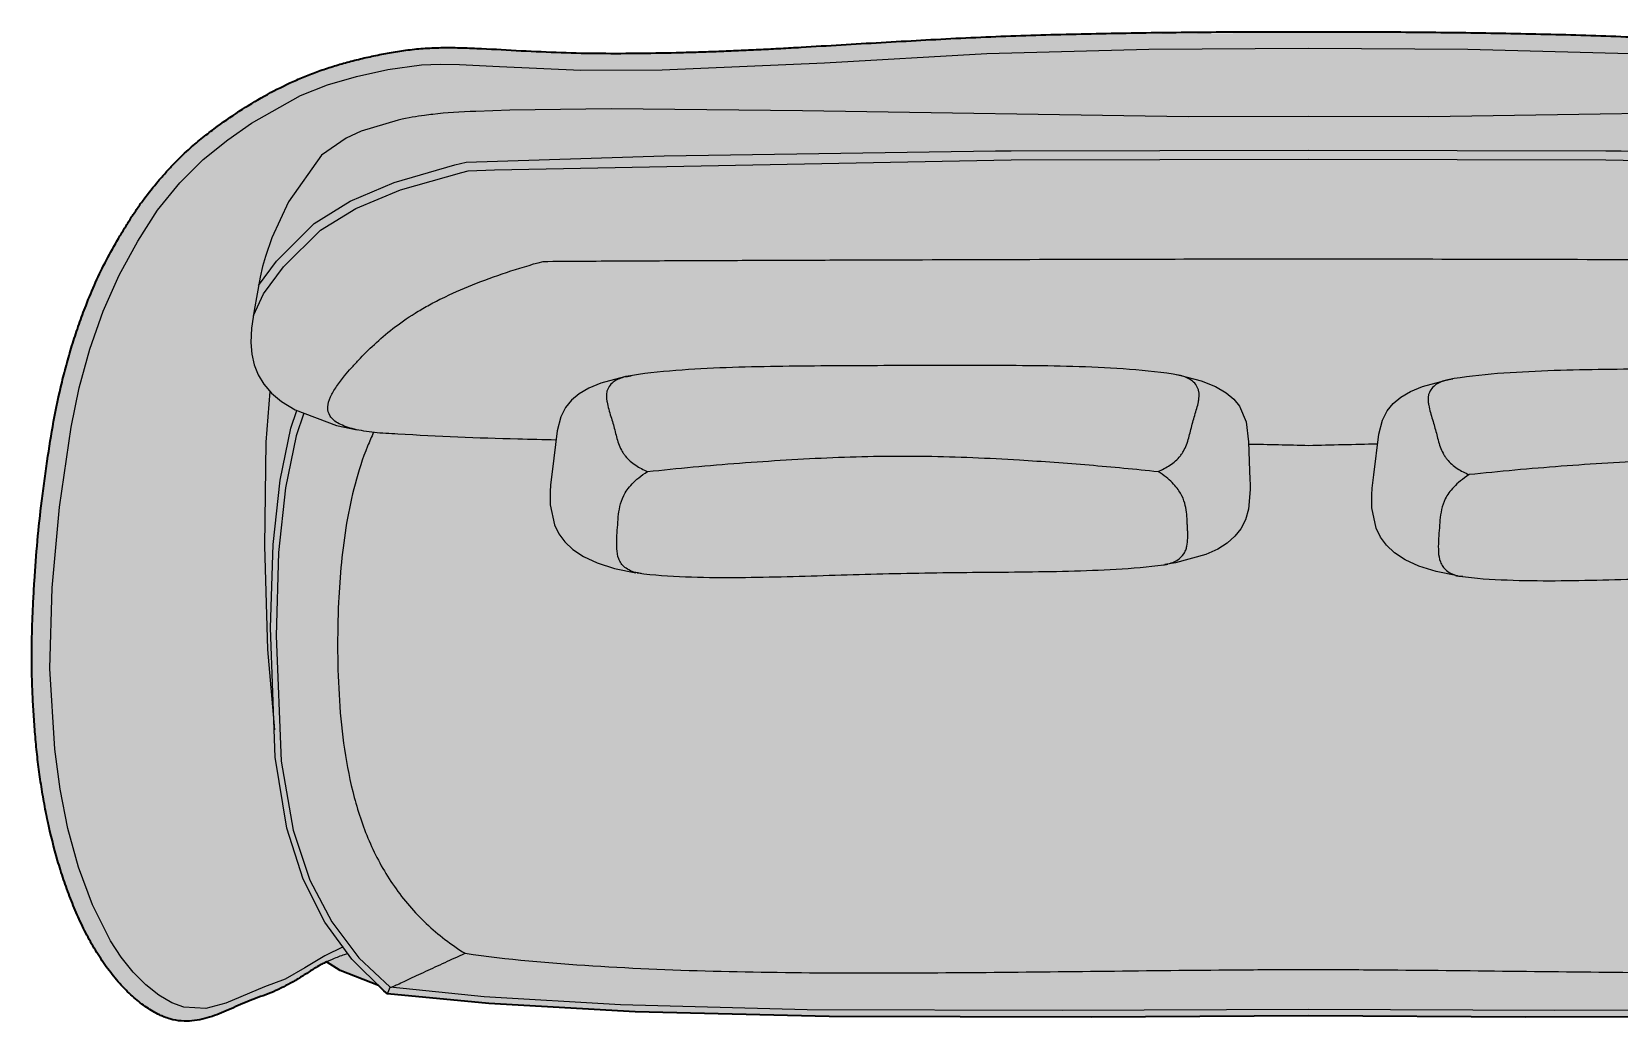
# Model space of a CAD drawing. Header units: millimetres. Extents: x -121 to 4952, y -1411 to 879.
# Drawn here: x 2683 to 4093, y -1351 to -473 of the extents above; entities that cross this region are included whole.
import ezdxf

# ---------------------------------------------------------------- set-up
doc = ezdxf.new("R2010")
doc.units = ezdxf.units.MM
doc.layers.add('Blocks', color=7, linetype='Continuous')
doc.layers.add('Blocks$Fill', color=7, linetype='Continuous', true_color=0xffffff)
doc.layers.add('Blocks$Inner', color=7, linetype='Continuous', lineweight=25, true_color=0x007f00)
doc.layers.add('Blocks$Outline', color=7, linetype='Continuous', lineweight=35, true_color=0xff3f3f)

# ---------------------------------------------------------------- blocks, each defined once
blk = doc.blocks.new('Favn Sofa Top')
at = {"layer": 'Blocks$Fill'}
blk.add_hatch(color=256, dxfattribs=at).paths.add_polyline_path([(93.9, -416), (92.3, -415.2), (90.7, -414.4), (89.3, -413.7), (87.9, -413), (86.5, -412.2), (85.1, -411.3), (82.3, -409.5), (79.4, -407.6), (76.6, -405.5), (73.7, -403.3), (70.9, -401), (68.1, -398.6), (65.2, -395.9), (62.4, -393.2), (59.6, -390.3), (56.8, -387.3), (54.1, -384.2), (51.4, -381), (48.8, -377.6), (46.2, -374.2), (43.6, -370.7), (41.2, -367.1), (38.7, -363.4), (36.4, -359.7), (34.1, -355.9), (31.9, -352.1), (29.7, -348.2), (27.6, -344.3), (23.7, -336.3), (20, -328.2), (16.4, -320), (13.1, -311.7), (10, -303.4), (7, -295), (4.2, -286.5), (1.6, -278), (-0.8, -269.4), (-3, -260.7), (-5.1, -252), (-7.1, -243.3), (-10.5, -225.8), (-13.4, -208.2), (-15.8, -190.4), (-17.7, -172.7), (-19.1, -154.9), (-20.2, -137), (-21, -119.1), (-21.3, -101.3), (-21.2, -83.5), (-20, -47.8), (-19, -29.9), (-16.2, 5.7), (-12.4, 41.2), (-7.6, 76.6), (-4.9, 94.3), (-1.9, 111.9), (1.6, 129.4), (5.5, 146.8), (10, 164.1), (15.1, 181.2), (20.7, 198.1), (23.7, 206.5), (26.8, 214.8), (31, 225.1), (35.4, 235.3), (40.1, 245.3), (45.1, 255.1), (50.3, 264.8), (55.7, 274.2), (61.1, 283.4), (66.7, 292.4), (72.4, 301), (75.4, 305.3), (78.4, 309.4), (81.5, 313.5), (84.7, 317.5), (91.2, 325.4), (97.7, 332.8), (104.3, 340), (111, 346.7), (114.4, 350), (117.9, 353.2), (123.5, 358.1), (129.2, 362.9), (135, 367.4), (140.7, 371.7), (152, 379.8), (163.1, 387.3), (174.1, 394.3), (185.2, 400.8), (190.8, 403.9), (196.5, 406.9), (202.2, 409.7), (208, 412.5), (213.9, 415.1), (219.8, 417.7), (225.8, 420.1), (231.9, 422.4), (238.1, 424.6), (244.4, 426.6), (250.8, 428.6), (257.3, 430.4), (270.7, 433.8), (284.4, 436.9), (298.4, 439.6), (305.6, 440.7), (313, 441.8), (320.5, 442.6), (328.3, 443.3), (336.2, 443.7), (344.3, 443.9), (352.6, 443.9), (361.1, 443.8), (448.9, 439.5), (484.4, 438.8), (519.9, 438.9), (608.9, 441.5), (875.3, 455.1), (1172.7, 457.9), (1350.6, 455.1), (1670.3, 439.6), (1706, 438.9), (1741.5, 438.8), (1777, 439.5), (1864.8, 443.8), (1873.3, 443.9), (1881.6, 443.9), (1889.7, 443.7), (1897.6, 443.3), (1905.4, 442.6), (1913, 441.8), (1920.3, 440.7), (1927.5, 439.6), (1941.5, 436.9), (1955.2, 433.8), (1968.6, 430.4), (1975.1, 428.6), (1981.5, 426.6), (1987.8, 424.6), (1994, 422.4), (2000.1, 420.1), (2006.1, 417.7), (2012.1, 415.1), (2017.9, 412.5), (2023.7, 409.7), (2029.4, 406.9), (2035.1, 403.9), (2040.7, 400.8), (2051.8, 394.3), (2062.8, 387.3), (2073.9, 379.8), (2085.2, 371.7), (2090.9, 367.4), (2096.7, 362.9), (2102.4, 358.1), (2105.3, 355.7), (2108.1, 353.2), (2111.5, 350), (2114.9, 346.7), (2121.6, 340), (2128.2, 332.8), (2134.8, 325.4), (2141.2, 317.5), (2144.4, 313.5), (2147.5, 309.4), (2150.5, 305.3), (2153.5, 301), (2159.2, 292.4), (2164.8, 283.4), (2170.2, 274.2), (2175.6, 264.8), (2180.8, 255.1), (2185.8, 245.3), (2190.5, 235.3), (2194.9, 225.1), (2199.1, 214.8), (2202.2, 206.5), (2205.2, 198.1), (2210.9, 181.2), (2215.9, 164.1), (2220.4, 146.8), (2224.3, 129.4), (2227.8, 111.9), (2230.8, 94.3), (2236, 58.9), (2238.3, 41.2), (2242.1, 5.7), (2244.9, -29.9), (2246.7, -65.6), (2247.2, -83.5), (2247.3, -101.3), (2246.9, -119.1), (2246.2, -137), (2245.1, -154.9), (2243.6, -172.7), (2241.7, -190.4), (2239.3, -208.2), (2236.4, -225.8), (2233, -243.3), (2231.1, -252), (2229, -260.7), (2226.7, -269.4), (2224.3, -278), (2221.7, -286.5), (2218.9, -295), (2215.9, -303.4), (2212.8, -311.7), (2209.5, -320), (2206, -328.2), (2202.2, -336.3), (2198.3, -344.3), (2196.2, -348.2), (2194, -352.1), (2191.8, -355.9), (2189.5, -359.7), (2187.2, -363.4), (2184.8, -367.1), (2182.3, -370.7), (2179.7, -374.2), (2177.2, -377.6), (2174.5, -381), (2171.8, -384.2), (2169.1, -387.3), (2166.3, -390.3), (2163.5, -393.2), (2160.7, -395.9), (2157.9, -398.6), (2155, -401), (2152.2, -403.3), (2149.3, -405.5), (2146.5, -407.6), (2143.7, -409.5), (2140.8, -411.3), (2139.4, -412.2), (2138, -413), (2136.6, -413.7), (2135.2, -414.4), (2133.9, -415.1), (2132.5, -415.7), (2131.1, -416.3), (2129.8, -416.9), (2128.5, -417.4), (2127.1, -417.9), (2125.8, -418.3), (2124.5, -418.7), (2123.2, -419.1), (2121.9, -419.4), (2120.6, -419.7), (2119.3, -419.9), (2118.1, -420.1), (2116.8, -420.3), (2115.6, -420.5), (2114.4, -420.6), (2113.2, -420.7), (2111.9, -420.7), (2110.7, -420.7), (2109.6, -420.7), (2108.4, -420.7), (2107.2, -420.7), (2106, -420.6), (2104.9, -420.5), (2103.7, -420.4), (2102.6, -420.2), (2100.3, -419.9), (2098.1, -419.5), (2095.8, -419.1), (2093.6, -418.5), (2091.4, -417.9), (2089.3, -417.3), (2087.1, -416.6), (2085, -415.9), (2082.8, -415.1), (2078.6, -413.4), (2057.4, -404.1), (2053, -402.3), (2039.4, -397.3), (2034.8, -395.6), (2032.5, -394.6), (2030.3, -393.6), (2028, -392.6), (2025.3, -391.2), (2023.4, -390.2), (2021.6, -389.2), (1996.5, -374.6), (1985.3, -368.3), (1973.2, -375.7), (1939.3, -389), (1934.5, -393.8), (1931.2, -396.5), (1841.1, -405.2), (1711, -412.5), (1538.7, -416.7), (687.2, -416.7), (514.9, -412.5), (384.8, -405.2), (294.7, -396.5), (291.4, -393.8), (286.6, -389), (252.7, -375.7), (240.4, -368.2), (236.3, -370.2), (230.8, -373.4), (217.5, -381.8), (213, -384.5), (210.8, -385.8), (208.5, -387.1), (200.6, -391.2), (200.1, -391.5), (197.9, -392.6), (195.6, -393.6), (193.4, -394.6), (191.1, -395.6), (186.5, -397.3), (172.9, -402.3), (168.5, -404.1), (147.3, -413.4), (143.1, -415.1), (140.9, -415.9), (138.8, -416.6), (136.6, -417.3), (134.5, -417.9), (132.3, -418.5), (130.1, -419.1), (127.9, -419.5), (125.6, -419.9), (123.3, -420.2), (122.2, -420.4), (121, -420.5), (119.9, -420.6), (118.7, -420.7), (117.5, -420.7), (116.4, -420.7), (115.2, -420.7), (114, -420.7), (112.8, -420.7), (111.5, -420.6), (110.3, -420.5), (109.1, -420.3), (107.8, -420.1), (106.6, -419.9), (105.3, -419.7), (104, -419.4), (102.7, -419.1), (101.4, -418.7), (100.1, -418.3), (98.8, -417.9), (97.5, -417.4), (96.1, -416.9), (95.1, -416.5), (94.1, -416)], flags=0)
at = {"layer": 'Blocks$Inner'}
for p, q in [((506.1, 151.6), (511.1, 152.5)), ((998.9, 152.7), (994.1, 153.6)), ((1236.1, 148.8), (1241.1, 149.7)), ((520, -23.1), (516.6, -22.6)), ((982.6, -15.7), (984.7, -15.4)), ((1250, -25.9), (1246.6, -25.5)), ((208.5, -387.1), (200.6, -391.2)), ((294.7, -396.5), (297, -390.7)), ((89, -413.8), (94.1, -416))]:
    blk.add_line(p, q, dxfattribs=at)
for points in [[(255.2, -354.9), (239, -362.7), (221.3, -373.5), (203.9, -383.4), (185.5, -390.3), (151.1, -404.9), (133.4, -409.5), (113.8, -408.4), (103, -404.4), (91.6, -397.7), (80.1, -388.6), (68.8, -377.3), (58.2, -363.9), (48.6, -349.3), (32.7, -317.5), (20.3, -284.1), (10.8, -249.7), (3.9, -214.6), (-0.9, -179.1), (-5.2, -107.5), (-3.2, -35.8), (3.2, 35.8), (13.6, 106.8), (20.9, 141.8), (30.3, 176.2), (42, 209.7), (56.2, 241.9), (72.8, 272.1), (90.5, 299.5), (110.3, 323.8), (131, 344.5), (152.8, 362), (174, 376.9), (217.4, 401.2), (241.3, 410.7), (267.2, 418.3), (294.9, 424.4), (325, 428.5), (341.5, 429.2), (358.6, 429), (394.2, 427.2), (466.4, 423.9), (538.8, 424), (683.1, 430.4), (827.1, 438.5), (971.2, 442.4), (1113, 443.3), (1254.7, 442.4), (1398.8, 438.5)], [(1562.5, 387.8), (1219.9, 382.3), (1113, 382.8), (1006, 382.3), (663.4, 387.8), (493.4, 389.4), (403.4, 388.3), (373.3, 387.2)], [(304.2, 379.5), (271.3, 369.6), (257.9, 363.5), (236.1, 348.3), (206.7, 307), (192.1, 274.9), (186.3, 258.3), (183.8, 249.6), (181.5, 240), (176.2, 210.5), (174, 194.7), (173.4, 182.1), (174.1, 171.5), (176.2, 162.1), (179.7, 153.3), (184.8, 144.9), (191.6, 137.1), (200.7, 129.5), (212.7, 122.2), (249.4, 108.4), (267.9, 104.4)], [(180.2, 232.5), (196, 254.3), (229.7, 287.6), (261.5, 307.4), (300.8, 324.1), (354.6, 339.8), (364.7, 342.1), (540.6, 347.8), (835, 352.1), (848.7, 352.2), (1113, 352.8), (1377.2, 352.2), (1390.9, 352.1), (1685.3, 347.8), (1859.2, 342.4), (1860.4, 342.3), (1861.3, 342.1), (1871.3, 339.8), (1925.1, 324.1), (1964.5, 307.4), (1996.2, 287.6), (2029.9, 254.3), (2045.7, 232.5)], [(175.6, 205.9), (184.7, 225.1), (202.2, 249.2), (235.2, 281.8), (266.7, 301.1), (306.4, 317.5), (360.7, 333), (366.3, 334.3), (389.8, 335.3), (848.7, 344.2), (1113, 344.7), (1377.2, 344.2), (1836.1, 335.3), (1859.3, 334.4), (1865.2, 333), (1919.5, 317.5), (1959.2, 301.1), (1990.7, 281.8), (2023.8, 249.2), (2041.2, 225.1), (2050.4, 205.9)], [(505.3, 151.5), (484.3, 145.9), (473.5, 141.4), (464.9, 136.3), (458.2, 130.7), (452.8, 124.2), (448.7, 115.9), (445.5, 103.4), (441, 67.2), (439.5, 55.5), (439.2, 49.4), (439.4, 37.8), (443.1, 19.9), (447, 12), (452.4, 4.8), (459.5, -1.9), (468.9, -8.1), (481.1, -13.8), (496.3, -18.6), (515.4, -22.5)], [(999.7, 152.6), (1017.5, 148), (1030.4, 142.9), (1039.9, 137.4), (1046.8, 131.5), (1051.7, 125.3), (1057.5, 111.6), (1059.7, 93.7), (1060.6, 67.9), (1061, 60.7), (1061.1, 56), (1061.1, 51.4), (1059.6, 33.9), (1056.9, 24.4), (1052.9, 16.6), (1047.6, 9.9), (1040.8, 3.9), (1032.3, -1.5), (1021.7, -6.3), (994.7, -13.7), (985.5, -15.3)], [(1245.4, -25.3), (1226.3, -21.5), (1211.1, -16.6), (1198.9, -11), (1189.5, -4.8), (1182.4, 1.9), (1177, 9.2), (1173.1, 17.1), (1169.4, 35), (1169.2, 46.6), (1169.5, 52.7), (1171, 64.4), (1175.5, 100.5), (1178.7, 113), (1182.8, 121.3), (1188.2, 127.9), (1194.9, 133.5), (1203.5, 138.5), (1214.3, 143), (1235.3, 148.6)], [(190.3, 138.5), (186.6, 93.6), (185.5, 1.4), (188.2, -90.7), (194.2, -162.1)], [(1538.7, -416.7), (1305.9, -417.1), (1113, -416.1), (920, -417.1), (687.2, -416.7), (514.9, -412.5), (384.8, -405.2), (294.7, -396.5), (291.4, -393.8), (263, -365.6), (239.2, -332.9), (219.9, -294.7), (205.3, -249.4), (195, -186.2), (190.9, -71.4), (193.2, 2.5), (199.3, 59.8), (208.9, 106), (214.3, 121.6)], [(220.5, 119.3), (213.6, 99.2), (204, 53), (198, -4.6), (195.7, -78.4), (200.4, -189.8), (211, -251.2), (225.8, -295.4), (245.4, -332.7), (269.4, -364.4), (297, -390.7)], [(240.4, -368.2), (252.7, -375.7), (286.6, -389)], [(1928.8, -390.7), (1845.3, -399.2), (1724.1, -406.3), (1558.3, -410.6), (1331.8, -411.4), (1113, -410.5), (894.1, -411.4), (667.6, -410.6), (501.8, -406.3), (380.6, -399.2), (297.1, -390.7)]]:
    blk.add_lwpolyline(points, dxfattribs=at)
for points, knots in [([(117.9, 353.2), (121.6, 356.6), (129.2, 363), (144.6, 374.8), (163.1, 387.6), (185.1, 401.1), (204, 410.8), (219.7, 417.7), (231.9, 422.5), (244.4, 426.7), (257.2, 430.5), (270.6, 433.9), (284.4, 437), (298.3, 439.6), (310.4, 441.5), (320.5, 442.7), (328.3, 443.3), (336.2, 443.7), (346.9, 444), (361.1, 443.8), (384.1, 442.8), (413.4, 441.1), (448.9, 439.4), (484.4, 438.7), (519.9, 438.8), (549.6, 439.4), (573.4, 440.1), (591.2, 440.7), (608.9, 441.5), (626.6, 442.3), (644.3, 443.2), (668.1, 444.6), (697.7, 446.4), (733.3, 448.5), (768.7, 450.5), (804.2, 452.4), (839.7, 454), (875.3, 455.2), (910.9, 456.1), (946.5, 456.8), (982, 457.3), (1017.6, 457.7), (1053.2, 457.9), (1085, 458), (1104.9, 458), (1113, 458)], [9.8632334, 9.8632334, 9.8632334, 9.8632334, 9.8698124, 9.8763913, 9.8895492, 9.9027071, 9.915865, 9.922444, 9.9290229, 9.9356019, 9.9421808, 9.9487597, 9.9553387, 9.9619176, 9.9684966, 9.9717861, 9.9750755, 9.978365, 9.9816545, 9.9882334, 9.9948124, 10.0079703, 10.0211282, 10.0342861, 10.047444, 10.0606019, 10.0671808, 10.0737597, 10.0803387, 10.0869176, 10.0934966, 10.1000755, 10.1132334, 10.1263913, 10.1395492, 10.1527071, 10.165865, 10.1790229, 10.1921808, 10.2053387, 10.2184966, 10.2316545, 10.2448124, 10.2579703, 10.2669065, 10.2669065, 10.2669065, 10.2669065]), ([(1113, 458), (1121, 458), (1140.9, 458), (1172.7, 457.9), (1208.3, 457.7), (1243.9, 457.3), (1279.4, 456.8), (1315, 456.1), (1350.6, 455.2), (1386.2, 454), (1421.7, 452.4), (1457.2, 450.5), (1492.7, 448.5), (1528.2, 446.4), (1557.9, 444.6), (1581.7, 443.2), (1599.3, 442.3), (1617, 441.5), (1634.7, 440.7), (1652.5, 440.1), (1676.3, 439.4), (1706, 438.8), (1741.5, 438.7), (1777, 439.4), (1812.5, 441.1), (1841.8, 442.8), (1864.9, 443.8), (1879, 444), (1889.7, 443.7), (1897.6, 443.3), (1905.4, 442.7), (1915.5, 441.5), (1927.7, 439.6), (1941.5, 437), (1955.3, 433.9), (1968.7, 430.5), (1981.5, 426.7), (1994, 422.5), (2006.2, 417.7), (2021.9, 410.8), (2040.8, 401.1), (2062.8, 387.6), (2081.3, 374.8), (2096.7, 363), (2104.4, 356.6), (2108.1, 353.2)], [10.2669065, 10.2669065, 10.2669065, 10.2669065, 10.2758427, 10.2890005, 10.3021584, 10.3153163, 10.3284742, 10.3416321, 10.35479, 10.3679479, 10.3811058, 10.3942637, 10.4074216, 10.4205795, 10.4337374, 10.4403163, 10.4468953, 10.4534742, 10.4600532, 10.4666321, 10.4732111, 10.486369, 10.4995269, 10.5126848, 10.5258427, 10.5390005, 10.5455795, 10.5521584, 10.5554479, 10.5587374, 10.5620269, 10.5653163, 10.5718953, 10.5784742, 10.5850532, 10.5916321, 10.5982111, 10.60479, 10.611369, 10.6179479, 10.6311058, 10.6442637, 10.6574216, 10.6640005, 10.6705795, 10.6705795, 10.6705795, 10.6705795]), ([(373.3, 387.2), (359.5, 386.8), (346.8, 386), (335.1, 384.6), (332.6, 384.3), (322.7, 383.1), (313.7, 381.5), (304.2, 379.5)], [31, 31, 31, 31, 31.1034793, 31.1034793, 31.1034793, 31.1260325, 31.1926991, 31.1926991, 31.1926991, 31.1926991]), ([(200.6, -391.2), (200.4, -391.3), (197.3, -392.9), (191.1, -395.7), (181.9, -399), (172.8, -402.2), (164.1, -405.9), (155.7, -409.8), (144.5, -414.7), (133.2, -418.7), (121.1, -420.7), (111.6, -420.9), (103.2, -419.5), (96.1, -417), (88.9, -413.7), (79.4, -408), (69.9, -400.4), (62.4, -393.3), (56.8, -387.4), (51.4, -381), (44.4, -372), (36.2, -359.8), (27.5, -344.4), (19.8, -328.3), (13, -311.8), (6.9, -295), (-0.3, -272.3), (-6, -249.2), (-10.6, -225.8), (-13.5, -208.2), (-15.9, -190.5), (-17.8, -172.7), (-19.2, -154.9), (-20.3, -137.1), (-21.1, -119.1), (-21.4, -101.3), (-21.3, -83.6), (-20.8, -65.6), (-20, -47.8), (-18.7, -24), (-16.4, 5.7), (-13.2, 35.3), (-10.1, 59), (-6.8, 82.5), (-2.2, 111.9), (4, 141.1), (9.9, 164.1), (15, 181.3), (20.6, 198.2), (27.3, 216.3), (35.2, 235.4), (44.9, 255.3), (53.9, 271.2), (61.1, 283.5), (66.7, 292.4), (72.4, 301.1), (80.4, 312.3), (88.9, 322.9), (97.7, 332.9), (106.5, 342.4), (113.2, 349), (117.9, 353.2)], [9.0052618, 9.0052618, 9.0052618, 9.0052618, 9.0060906, 9.0203763, 9.034662, 9.0489477, 9.0632334, 9.0775191, 9.0918049, 9.1203763, 9.134662, 9.1489477, 9.1632334, 9.1703763, 9.1775191, 9.1918049, 9.2060906, 9.2132334, 9.2203763, 9.2275191, 9.234662, 9.2489477, 9.2632334, 9.2775191, 9.2918049, 9.3060906, 9.3203763, 9.3489477, 9.3632334, 9.3775191, 9.3918049, 9.4060906, 9.4203763, 9.434662, 9.4489477, 9.4632334, 9.4775191, 9.4918049, 9.5060906, 9.5203763, 9.5489477, 9.5775191, 9.5918049, 9.6060906, 9.634662, 9.6632334, 9.6775191, 9.6918049, 9.7060906, 9.7203763, 9.7382334, 9.7560906, 9.7739477, 9.7828763, 9.7918049, 9.8007334, 9.809662, 9.8275191, 9.8364477, 9.8453763, 9.8632334, 9.8632334, 9.8632334, 9.8632334]), ([(303.8, 100.7), (296.6, 100.9), (282.6, 101.8), (264.6, 104.7), (253.1, 108.7), (246.7, 112.9), (242.6, 117.7), (240.9, 124.6), (243.6, 133.6), (249.2, 142.9), (255.8, 151.5), (262.5, 159.3), (271.1, 168.6), (282.7, 180.3), (299, 194.4), (315.3, 205.8), (330.4, 214.7), (346.9, 223.3), (369.7, 233.4), (400.1, 244.4), (421.7, 251), (432.9, 254)], [0, 0, 0, 0, 0.050926, 0.101852, 0.152778, 0.178241, 0.203704, 0.25463, 0.305556, 0.356481, 0.407407, 0.444444, 0.481481, 0.555556, 0.62963, 0.703704, 0.740741, 0.777778, 0.851852, 0.925926, 1, 1, 1, 1]), ([(432.9, 254), (455.8, 254.2), (501.8, 254.5), (571, 254.8), (640.2, 255.1), (732.6, 255.4), (848, 255.8), (982.5, 256.1), (1070.8, 256.3), (1113, 256.4)], [1, 1, 1, 1, 1.05, 1.1, 1.15, 1.2, 1.3, 1.4, 1.4913323, 1.4913323, 1.4913323, 1.4913323]), ([(1113, 256.4), (1155.1, 256.3), (1243.4, 256.1), (1377.9, 255.8), (1493.4, 255.4), (1585.7, 255.1), (1654.9, 254.8), (1724.1, 254.5), (1770.1, 254.2), (1793.1, 254)], [1.4913323, 1.4913323, 1.4913323, 1.4913323, 1.5826646, 1.6826646, 1.7826646, 1.8326646, 1.8826646, 1.9326646, 1.9826646, 1.9826646, 1.9826646, 1.9826646]), ([(506.9, 151.8), (505.2, 151.4), (501.9, 150.4), (497.2, 148.3), (493.1, 145.2), (490.6, 141.5), (489.5, 138), (489.2, 135.2), (489.3, 132.2), (489.9, 128.1), (491.2, 122.7), (493.2, 116.2), (495, 110.2), (496.6, 104.3), (498.1, 98.2), (499.9, 92.3), (501.9, 87.3), (504.1, 83.7), (506.6, 80.3), (510.3, 76.5), (516.8, 71.6), (522.1, 69), (525.7, 67.4)], [0, 0, 0, 0, 0.055556, 0.111111, 0.166667, 0.222222, 0.25, 0.277778, 0.305556, 0.333333, 0.388889, 0.444444, 0.5, 0.555556, 0.611111, 0.666667, 0.722222, 0.75, 0.777778, 0.833333, 0.888889, 1, 1, 1, 1]), ([(979.3, 67.4), (983, 69), (988.3, 71.7), (994.9, 76.7), (998.6, 80.5), (1001.1, 84), (1003.2, 87.7), (1005.3, 92.7), (1007, 98.8), (1008.5, 104.8), (1010.1, 111.1), (1012, 117.3), (1013.8, 123.3), (1015.1, 128.4), (1015.7, 132.5), (1015.9, 135.6), (1015.6, 138.5), (1014.6, 142.1), (1012.1, 146), (1007.9, 149.2), (1003.2, 151.5), (999.8, 152.5), (998.1, 152.8)], [1, 1, 1, 1, 1.111111, 1.166667, 1.222222, 1.25, 1.277778, 1.333333, 1.388889, 1.444444, 1.5, 1.555556, 1.611111, 1.666667, 1.694444, 1.722222, 1.75, 1.777778, 1.833333, 1.888889, 1.944444, 2, 2, 2, 2]), ([(1236.9, 148.9), (1235.2, 148.6), (1231.9, 147.6), (1227.2, 145.5), (1223.1, 142.3), (1220.6, 138.6), (1219.5, 135.2), (1219.2, 132.3), (1219.3, 129.4), (1219.9, 125.2), (1221.2, 119.8), (1223.2, 113.4), (1225, 107.4), (1226.6, 101.4), (1228.1, 95.4), (1229.9, 89.4), (1231.9, 84.5), (1234.1, 80.8), (1236.6, 77.5), (1240.3, 73.7), (1246.8, 68.8), (1252.1, 66.1), (1255.7, 64.6)], [2, 2, 2, 2, 2.055556, 2.111111, 2.166667, 2.222222, 2.25, 2.277778, 2.305556, 2.333333, 2.388889, 2.444444, 2.5, 2.555556, 2.611111, 2.666667, 2.722222, 2.75, 2.777778, 2.833333, 2.888889, 3, 3, 3, 3]), ([(282.4, 102.3), (280.5, 98.2), (274, 83.2), (265.3, 56.4), (258, 21.7), (253.4, -13.4), (250.8, -51.5), (250.1, -92.4), (251.5, -136), (255.9, -179.4), (264.2, -222.3), (278.3, -263.7), (299.6, -302), (328.2, -335.2), (351.4, -352.9), (363.7, -360.5)], [-0.7972947, -0.7972947, -0.7972947, -0.7972947, -0.7758621, -0.7198276, -0.6637931, -0.6077586, -0.5517241, -0.4827586, -0.4137931, -0.3448276, -0.2758621, -0.2068966, -0.137931, -0.0689655, 0, 0, 0, 0]), ([(444.5, 95.3), (433.2, 95.6), (386.2, 96.6), (339.3, 98.4), (303.8, 100.7)], [-0.08787512, -0.08787512, -0.08787512, -0.08787512, -0.06666667, 0, 0, 0, 0]), ([(1113, 90.6), (1133.3, 91.1), (1153.8, 91.6), (1174.3, 92), (1174.4, 92)], [0.50483109, 0.50483109, 0.50483109, 0.50483109, 0.5429955, 0.54319266, 0.54319266, 0.54319266, 0.54319266]), ([(525.7, 67.4), (539, 68.8), (566.3, 71.5), (607.5, 75), (648.9, 77.8), (690.3, 80), (731.8, 81.2), (773.2, 81.2), (814.7, 80), (852.7, 78), (887.2, 75.7), (918.1, 73.3), (949, 70.5), (969.3, 68.5), (979.3, 67.4)], [0, 0, 0, 0, 0.090909, 0.181818, 0.272727, 0.363636, 0.454545, 0.545455, 0.636364, 0.727273, 0.795455, 0.863636, 0.931818, 1, 1, 1, 1]), ([(1709.3, 64.6), (1699.3, 65.6), (1679, 67.7), (1648.1, 70.4), (1617.2, 72.8), (1582.7, 75.2), (1544.7, 77.1), (1503.2, 78.3), (1461.8, 78.3), (1420.3, 77.1), (1378.9, 75), (1337.5, 72.1), (1296.3, 68.7), (1269, 66), (1255.7, 64.6)], [1, 1, 1, 1, 1.068182, 1.136364, 1.204545, 1.272727, 1.363636, 1.454545, 1.545455, 1.636364, 1.727273, 1.818182, 1.909091, 2, 2, 2, 2]), ([(984.3, -15.5), (989.4, -14.6), (996.9, -11.8), (1001.9, -6.9), (1004, -2.4), (1005.3, 2.3), (1005.7, 7), (1005.7, 12.1), (1005.6, 15.9), (1005.4, 19.8), (1005.1, 24.9), (1004.8, 31.3), (1003.3, 39.3), (1000, 47.9), (992.8, 57.4), (984.6, 64.1), (979.3, 67.4)], [0, 0, 0, 0, 0.090909, 0.181818, 0.227273, 0.272727, 0.363636, 0.409091, 0.454545, 0.5, 0.545455, 0.636364, 0.727273, 0.818182, 0.909091, 1, 1, 1, 1]), ([(259.6, -360.9), (259.5, -360.9), (259.4, -360.9), (259.4, -360.9), (257.9, -361.4), (253, -362.9), (245.2, -365.9), (239.1, -368.8), (236.3, -370.2)], [0.05106656, 0.05106656, 0.05106656, 0.05106656, 0.05141569, 0.05141569, 0.05141569, 0.05714286, 0.07142857, 0.084156, 0.084156, 0.084156, 0.084156]), ([(297, -390.7), (297.2, -390.8), (297.7, -390.7), (299.5, -390), (302, -388.9), (306.3, -387), (312.9, -383.9), (320.5, -380.3), (328.6, -376.5), (337.1, -372.6), (345.8, -368.6), (354.7, -364.5), (360.7, -361.8), (363.7, -360.5)], [10, 10, 10, 10, 10.0384615, 10.0576923, 10.0769231, 10.1153846, 10.1538462, 10.1923077, 10.2307692, 10.2692308, 10.3076923, 10.3461538, 10.3846154, 10.3846154, 10.3846154, 10.3846154]), ([(363.7, -360.5), (401.3, -365.9), (477.1, -372.5), (591.1, -377), (705.3, -378.2), (819.4, -377.6), (933.5, -376.3), (1031.4, -375.2), (1091.2, -374.9), (1113, -374.8)], [0, 0, 0, 0, 0.0769231, 0.1538462, 0.2307692, 0.3076923, 0.3846154, 0.4615385, 0.5055223, 0.5055223, 0.5055223, 0.5055223]), ([(1113, -374.8), (1134.7, -374.9), (1194.5, -375.2), (1292.4, -376.3), (1406.5, -377.6), (1520.7, -378.2), (1634.8, -377), (1748.8, -372.5), (1824.6, -365.9), (1862.2, -360.5)], [0.5055223, 0.5055223, 0.5055223, 0.5055223, 0.5495061, 0.6264292, 0.7033523, 0.7802754, 0.8571984, 0.9341215, 1.0110446, 1.0110446, 1.0110446, 1.0110446]), ([(236.3, -370.2), (232.1, -372.7), (229.9, -373.9), (226.4, -376.2), (221.9, -379), (217.5, -381.8), (213, -384.6), (210.1, -386.3), (208.5, -387.1), (208.5, -387.1)], [0.084156, 0.084156, 0.084156, 0.084156, 0.08497974, 0.08696387, 0.08894799, 0.09093212, 0.09291625, 0.09490037, 0.0949297, 0.0949297, 0.0949297, 0.0949297])]:
    blk.add_open_spline(points, degree=3, knots=knots, dxfattribs=at)
for points in [[(998.1, 152.8), (983.7, 155.5), (954, 158.5), (909.3, 160.7), (864.5, 161.4), (819.7, 161.6), (774.9, 161.5), (730.1, 161.4), (685.3, 161.2), (640.5, 160.8), (595.6, 159.8), (550.9, 157.5), (521.3, 154.4), (506.9, 151.8)], [(1728.1, 150), (1713.7, 152.7), (1684, 155.7), (1639.3, 157.8), (1594.5, 158.6), (1549.7, 158.8), (1504.9, 158.7), (1460.1, 158.5), (1415.3, 158.4), (1370.5, 158), (1325.6, 157), (1280.9, 154.7), (1251.3, 151.6), (1236.9, 148.9)], [(506.9, 151.8), (506.5, 151.7), (505.9, 151.6), (505.3, 151.5)], [(1000.6, 152.4), (999.6, 152.6), (998.8, 152.7), (998.1, 152.8)], [(1235.3, 148.6), (1235.9, 148.8), (1236.5, 148.9), (1236.9, 148.9)], [(1015.4, 131.8), (1015.5, 132), (1015.5, 132.3), (1015.6, 132.5)], [(1059.8, 91.8), (1077.5, 91.5), (1095.2, 91.1), (1113, 90.6)], [(517.3, -22.7), (512, -21.8), (504.7, -18.2), (499.5, -10.3), (498.2, -1.2), (498.4, 8.3), (499.1, 17.8), (499.7, 27.1), (501, 36.3), (503.8, 45.9), (511.2, 56.3), (519.9, 63.8), (525.7, 67.4)], [(1255.7, 64.6), (1249.9, 60.9), (1241.2, 53.5), (1233.8, 43.1), (1231, 33.5), (1229.7, 24.3), (1229.1, 15), (1228.4, 5.4), (1228.2, -4), (1229.5, -13.1), (1234.7, -21), (1242, -24.6), (1247.3, -25.6)], [(513.5, -22.1), (514.2, -22.3), (514.7, -22.3), (515.3, -22.4)], [(516.6, -22.6), (516.9, -22.7), (517.1, -22.7), (517.3, -22.7)], [(517.3, -22.7), (531.2, -24.6), (559.5, -26.5), (602, -26.9), (644.6, -26.1), (687.1, -24.8), (729.6, -23.5), (772.1, -22.6), (814.6, -22.1), (857.2, -21.8), (899.7, -21.2), (942.2, -19.6), (970.5, -17.4), (984.3, -15.5)], [(984.3, -15.5), (985.2, -15.4), (986.5, -15.2), (987.9, -14.9)], [(1243.5, -25), (1244.2, -25.1), (1244.7, -25.2), (1245.3, -25.3)], [(1246.6, -25.5), (1246.9, -25.5), (1247.1, -25.5), (1247.3, -25.6)], [(1247.3, -25.6), (1261.2, -27.5), (1289.5, -29.3), (1332, -29.8), (1374.6, -28.9), (1417.1, -27.6), (1459.6, -26.3), (1502.1, -25.4), (1544.6, -25), (1587.2, -24.6), (1629.7, -24), (1672.2, -22.5), (1700.5, -20.3), (1714.3, -18.3)]]:
    blk.add_open_spline(points, degree=3, dxfattribs=at)
at = {"layer": 'Blocks$Outline'}
for points in [[(286.6, -389), (252.7, -375.7), (240.4, -368.2)], [(1939.3, -389), (1934.5, -393.8), (1931.2, -396.5), (1841.1, -405.2), (1711, -412.5), (1538.7, -416.7), (1305.9, -417.1), (1113, -416.1), (920, -417.1), (687.2, -416.7), (514.9, -412.5), (384.8, -405.2), (294.7, -396.5), (291.4, -393.8), (286.6, -389)], [(94.1, -416), (93.9, -416)]]:
    blk.add_lwpolyline(points, dxfattribs=at)
for points, knots in [([(93.9, -416), (93.9, -416), (92.8, -415.5), (88.1, -413.2), (79.4, -408), (69.9, -400.4), (62.4, -393.3), (56.8, -387.4), (51.4, -381), (44.4, -372), (36.2, -359.8), (27.5, -344.4), (19.8, -328.3), (13, -311.8), (6.9, -295), (-0.3, -272.3), (-6, -249.2), (-10.6, -225.8), (-13.5, -208.2), (-15.9, -190.5), (-17.8, -172.7), (-19.2, -154.9), (-20.3, -137.1), (-21.1, -119.1), (-21.4, -101.3), (-21.3, -83.6), (-20.8, -65.6), (-20, -47.8), (-18.7, -24), (-16.4, 5.7), (-13.2, 35.3), (-10.1, 59), (-6.8, 82.5), (-2.2, 111.9), (4, 141.1), (9.9, 164.1), (15, 181.3), (20.6, 198.2), (27.3, 216.3), (35.2, 235.4), (44.9, 255.3), (53.9, 271.2), (61.1, 283.5), (66.7, 292.4), (72.4, 301.1), (80.4, 312.3), (88.9, 322.9), (97.7, 332.9), (106.5, 342.4), (113.2, 349), (117.9, 353.2), (121.6, 356.6), (129.2, 363), (144.6, 374.8), (163.1, 387.6), (185.1, 401.1), (204, 410.8), (219.7, 417.7), (231.9, 422.5), (244.4, 426.7), (257.2, 430.5), (270.6, 433.9), (284.4, 437), (298.3, 439.6), (310.4, 441.5), (320.5, 442.7), (328.3, 443.3), (336.2, 443.7), (346.9, 444), (361.1, 443.8), (384.1, 442.8), (413.4, 441.1), (448.9, 439.4), (484.4, 438.7), (519.9, 438.8), (549.6, 439.4), (573.4, 440.1), (591.2, 440.7), (608.9, 441.5), (626.6, 442.3), (644.3, 443.2), (668.1, 444.6), (697.7, 446.4), (733.3, 448.5), (768.7, 450.5), (804.2, 452.4), (839.7, 454), (875.3, 455.2), (910.9, 456.1), (946.5, 456.8), (982, 457.3), (1017.6, 457.7), (1053.2, 457.9), (1085, 458), (1104.9, 458), (1113, 458), (1121, 458), (1140.9, 458), (1172.7, 457.9), (1208.3, 457.7), (1243.9, 457.3), (1279.4, 456.8), (1315, 456.1), (1350.6, 455.2), (1386.2, 454), (1421.7, 452.4), (1457.2, 450.5), (1492.7, 448.5), (1528.2, 446.4), (1557.9, 444.6), (1581.7, 443.2), (1599.3, 442.3), (1617, 441.5), (1634.7, 440.7), (1652.5, 440.1), (1676.3, 439.4), (1706, 438.8), (1741.5, 438.7), (1777, 439.4), (1812.5, 441.1), (1841.8, 442.8), (1864.9, 443.8), (1879, 444), (1889.7, 443.7), (1897.6, 443.3), (1905.4, 442.7), (1915.5, 441.5), (1927.7, 439.6), (1941.5, 437), (1955.3, 433.9), (1968.7, 430.5), (1981.5, 426.7), (1994, 422.5), (2006.2, 417.7), (2021.9, 410.8), (2040.8, 401.1), (2062.8, 387.6), (2081.3, 374.8), (2096.7, 363), (2104.4, 356.6), (2108.1, 353.2), (2112.7, 349), (2119.4, 342.4), (2128.2, 332.9), (2137, 322.9), (2145.5, 312.3), (2153.5, 301.1), (2159.3, 292.4), (2164.8, 283.5), (2172.1, 271.2), (2181, 255.3), (2190.7, 235.4), (2198.6, 216.3), (2205.3, 198.2), (2211, 181.3), (2216, 164.1), (2221.9, 141.1), (2228.1, 111.9), (2232.8, 82.5), (2236, 59), (2239.1, 35.3), (2242.3, 5.7), (2244.6, -24), (2245.9, -47.8), (2246.7, -65.6), (2247.2, -83.6), (2247.3, -101.3), (2247, -119.1), (2246.2, -137.1), (2245.1, -154.9), (2243.7, -172.7), (2241.8, -190.5), (2239.4, -208.2), (2236.5, -225.8), (2231.9, -249.2), (2226.2, -272.3), (2219, -295), (2212.9, -311.8), (2206.1, -328.3), (2198.5, -344.4), (2189.7, -359.8), (2181.5, -372), (2174.6, -381), (2169.1, -387.4), (2163.5, -393.3), (2156, -400.4), (2146.5, -408), (2137, -413.7), (2129.8, -417), (2122.7, -419.5), (2114.3, -420.9), (2104.8, -420.7), (2092.8, -418.7), (2081.4, -414.7), (2070.2, -409.8), (2061.8, -405.9), (2053.1, -402.2), (2044, -399), (2034.8, -395.7), (2028.6, -392.9), (2025.5, -391.3), (2025.3, -391.2), (2024.1, -390.6), (2022.8, -389.9), (2021.6, -389.2), (1998.8, -375.8), (1989.7, -370.6), (1985.3, -368.3)], [9.173358, 9.173358, 9.173358, 9.173358, 9.173358, 9.177519, 9.191805, 9.206091, 9.213233, 9.220376, 9.227519, 9.234662, 9.248948, 9.263233, 9.277519, 9.291805, 9.306091, 9.320376, 9.348948, 9.363233, 9.377519, 9.391805, 9.406091, 9.420376, 9.434662, 9.448948, 9.463233, 9.477519, 9.491805, 9.506091, 9.520376, 9.548948, 9.577519, 9.591805, 9.606091, 9.634662, 9.663233, 9.677519, 9.691805, 9.706091, 9.720376, 9.738233, 9.756091, 9.773948, 9.782876, 9.791805, 9.800733, 9.809662, 9.827519, 9.836448, 9.845376, 9.863233, 9.863233, 9.863233, 9.869812, 9.876391, 9.889549, 9.902707, 9.915865, 9.922444, 9.929023, 9.935602, 9.942181, 9.94876, 9.955339, 9.961918, 9.968497, 9.971786, 9.975076, 9.978365, 9.981654, 9.988233, 9.994812, 10.00797, 10.021128, 10.034286, 10.047444, 10.060602, 10.067181, 10.07376, 10.080339, 10.086918, 10.093497, 10.100076, 10.113233, 10.126391, 10.139549, 10.152707, 10.165865, 10.179023, 10.192181, 10.205339, 10.218497, 10.231654, 10.244812, 10.25797, 10.266906, 10.266906, 10.266906, 10.275843, 10.289001, 10.302158, 10.315316, 10.328474, 10.341632, 10.35479, 10.367948, 10.381106, 10.394264, 10.407422, 10.420579, 10.433737, 10.440316, 10.446895, 10.453474, 10.460053, 10.466632, 10.473211, 10.486369, 10.499527, 10.512685, 10.525843, 10.539001, 10.545579, 10.552158, 10.555448, 10.558737, 10.562027, 10.565316, 10.571895, 10.578474, 10.585053, 10.591632, 10.598211, 10.60479, 10.611369, 10.617948, 10.631106, 10.644264, 10.657422, 10.664001, 10.670579, 10.670579, 10.670579, 10.688437, 10.697365, 10.706294, 10.724151, 10.733079, 10.742008, 10.750937, 10.759865, 10.777722, 10.795579, 10.813437, 10.827722, 10.842008, 10.856294, 10.870579, 10.899151, 10.927722, 10.942008, 10.956294, 10.984865, 11.013437, 11.027722, 11.042008, 11.056294, 11.070579, 11.084865, 11.099151, 11.113437, 11.127722, 11.142008, 11.156294, 11.170579, 11.184865, 11.213437, 11.227722, 11.242008, 11.256294, 11.270579, 11.284865, 11.299151, 11.306294, 11.313437, 11.320579, 11.327722, 11.342008, 11.356294, 11.363437, 11.370579, 11.384865, 11.399151, 11.413437, 11.442008, 11.456294, 11.470579, 11.484865, 11.499151, 11.513437, 11.527722, 11.528551, 11.528551, 11.528551, 11.534589, 11.534589, 11.534589, 11.542935, 11.542935, 11.542935, 11.542935]), ([(240.4, -368.2), (239, -368.9), (237.7, -369.5), (236.3, -370.2), (232.1, -372.7), (229.9, -373.9), (226.4, -376.2), (221.9, -379), (217.5, -381.8), (213, -384.6), (210.1, -386.3), (208.5, -387.1), (208.5, -387.1), (205.9, -388.5), (203.2, -389.8), (200.6, -391.2), (200.4, -391.3), (197.3, -392.9), (191.1, -395.7), (181.9, -399), (172.8, -402.2), (164.1, -405.9), (155.7, -409.8), (144.5, -414.7), (133.2, -418.7), (121.1, -420.7), (111.6, -420.9), (103.2, -419.5), (97.2, -417.4), (94.7, -416.3), (94.1, -416)], [0.077963, 0.077963, 0.077963, 0.077963, 0.084156, 0.084156, 0.084156, 0.08498, 0.086964, 0.088948, 0.090932, 0.092916, 0.0949, 0.09493, 0.09493, 0.09493, 9.005262, 9.005262, 9.005262, 9.006091, 9.020376, 9.034662, 9.048948, 9.063233, 9.077519, 9.091805, 9.120376, 9.134662, 9.148948, 9.163233, 9.170376, 9.173107, 9.173107, 9.173107, 9.173107])]:
    blk.add_open_spline(points, degree=3, knots=knots, dxfattribs=at)

msp = doc.modelspace()

# ---------------------------------------------------------------- block references
at = {"layer": 'Blocks'}
msp.add_blockref('Favn Sofa Top', (2704.4, -930.5), dxfattribs=at)

doc.saveas('drawing.dxf')
